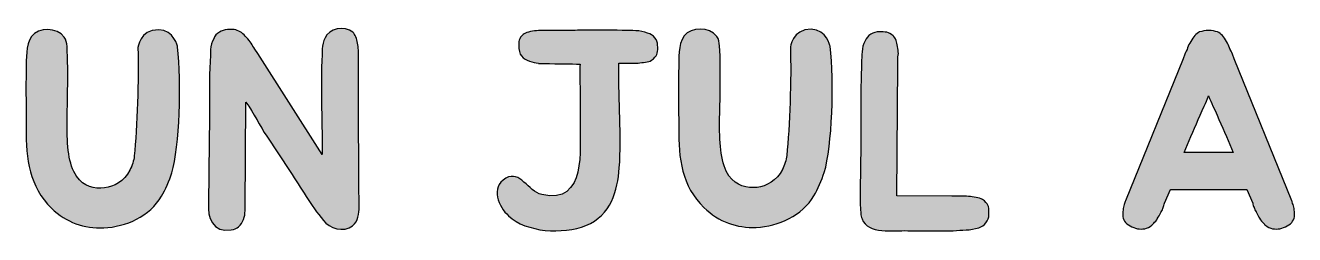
# Model space of a CAD drawing. Header units: millimetres. Extents: x 28 to 183, y 96 to 201.
# Drawn here: x 121.7 to 139.43, y 171.29 to 174.22 of the extents above; entities that cross this region are included whole.
import ezdxf

# ---------------------------------------------------------------- set-up
doc = ezdxf.new("R2010")
doc.units = ezdxf.units.MM
doc.header["$MEASUREMENT"] = 0
doc.layers.add('Layer 1', color=7, linetype='Continuous', lineweight=0)

# ---------------------------------------------------------------- blocks, each defined once
blk = doc.blocks.new('Block_0')
at = {"layer": 'Layer 1', "true_color": 0x010101, "transparency": 33554687}
h = blk.add_hatch(color=18, dxfattribs=at)
h.dxf.hatch_style = 2
edge = h.paths.add_edge_path()
edge.add_spline(control_points=[(123.741, 172.156), (123.706, 172.047), (123.651, 171.923), (123.597, 171.83), (123.434, 171.551), (123.1, 171.403), (122.79, 171.388), (122.518, 171.376), (122.266, 171.465), (122.06, 171.663), (121.75, 171.966), (121.703, 172.35), (121.707, 172.777), (121.707, 172.979), (121.699, 173.402), (121.707, 173.611), (121.711, 173.747), (121.695, 173.938), (121.781, 174.062), (121.878, 174.194), (122.138, 174.19), (122.239, 174.054), (122.266, 174.015), (122.274, 173.972), (122.277, 173.922), (122.301, 173.576), (122.277, 173.006), (122.277, 172.843), (122.277, 172.536), (122.297, 172.273), (122.409, 172.11), (122.51, 171.962), (122.662, 171.931), (122.801, 171.946), (122.93, 171.962), (123.077, 172.04), (123.155, 172.195), (123.186, 172.253), (123.209, 172.331), (123.217, 172.393), (123.256, 172.789), (123.283, 173.48), (123.267, 173.899), (123.267, 173.899), (123.287, 174.159), (123.558, 174.155), (123.775, 174.151), (123.822, 173.918), (123.822, 173.918), (123.88, 173.421), (123.849, 172.521), (123.741, 172.156)], knot_values=[0, 0, 0, 0, 1, 1, 1, 2, 2, 2, 3, 3, 3, 4, 4, 4, 5, 5, 5, 6, 6, 6, 7, 7, 7, 8, 8, 8, 9, 9, 9, 10, 10, 10, 11, 11, 11, 12, 12, 12, 13, 13, 13, 14, 14, 14, 15, 15, 15, 16, 16, 16, 17, 17, 17, 17], degree=3, periodic=0)
h = blk.add_hatch(color=18, dxfattribs=at)
h.dxf.hatch_style = 2
edge = h.paths.add_edge_path()
edge.add_spline(control_points=[(126.267, 171.419), (126.142, 171.318), (125.941, 171.384), (125.859, 171.492), (125.685, 171.706), (125.545, 171.946), (125.394, 172.176), (125.394, 172.176), (125.068, 172.668), (125.068, 172.668), (124.978, 172.808), (124.881, 172.994), (124.777, 173.146), (124.777, 173.146), (124.765, 171.663), (124.765, 171.663), (124.765, 171.663), (124.765, 171.628), (124.765, 171.628), (124.765, 171.547), (124.738, 171.461), (124.672, 171.403), (124.648, 171.384), (124.614, 171.368), (124.571, 171.36), (124.315, 171.314), (124.237, 171.543), (124.253, 171.725), (124.253, 171.725), (124.253, 171.791), (124.253, 171.791), (124.253, 171.791), (124.26, 172.094), (124.26, 172.094), (124.26, 172.094), (124.264, 172.657), (124.264, 172.657), (124.268, 172.82), (124.268, 172.994), (124.268, 173.177), (124.264, 173.398), (124.272, 173.666), (124.284, 173.879), (124.287, 173.934), (124.299, 173.984), (124.326, 174.031), (124.338, 174.069), (124.369, 174.1), (124.408, 174.124), (124.466, 174.159), (124.571, 174.17), (124.637, 174.155), (124.664, 174.147), (124.687, 174.131), (124.714, 174.116), (124.738, 174.097), (124.765, 174.073), (124.784, 174.05), (124.811, 174.023), (124.831, 173.992), (124.85, 173.969), (124.866, 173.938), (124.881, 173.914), (124.901, 173.887), (124.901, 173.887), (124.943, 173.825), (124.943, 173.825), (124.943, 173.825), (125.84, 172.412), (125.84, 172.412), (125.84, 172.412), (125.84, 172.668), (125.84, 172.668), (125.84, 172.831), (125.836, 173.006), (125.832, 173.192), (125.832, 173.41), (125.832, 173.674), (125.844, 173.891), (125.844, 173.941), (125.859, 173.992), (125.882, 174.042), (125.933, 174.174), (126.158, 174.217), (126.271, 174.12), (126.286, 174.104), (126.305, 174.081), (126.313, 174.058), (126.325, 174.027), (126.333, 174), (126.337, 173.969), (126.344, 173.934), (126.348, 173.907), (126.348, 173.872), (126.348, 173.227), (126.352, 172.536), (126.356, 171.892), (126.356, 171.818), (126.364, 171.752), (126.36, 171.679), (126.356, 171.593), (126.348, 171.481), (126.267, 171.419)], knot_values=[0, 0, 0, 0, 1, 1, 1, 2, 2, 2, 3, 3, 3, 4, 4, 4, 5, 5, 5, 6, 6, 6, 7, 7, 7, 8, 8, 8, 9, 9, 9, 10, 10, 10, 11, 11, 11, 12, 12, 12, 13, 13, 13, 14, 14, 14, 15, 15, 15, 16, 16, 16, 17, 17, 17, 18, 18, 18, 19, 19, 19, 20, 20, 20, 21, 21, 21, 22, 22, 22, 23, 23, 23, 24, 24, 24, 25, 25, 25, 26, 26, 26, 27, 27, 27, 28, 28, 28, 29, 29, 29, 30, 30, 30, 31, 31, 31, 32, 32, 32, 33, 33, 33, 34, 34, 34, 34], degree=3, periodic=0)
h = blk.add_hatch(color=18, dxfattribs=at)
h.dxf.hatch_style = 2
edge = h.paths.add_edge_path()
edge.add_spline(control_points=[(132.858, 172.164), (132.823, 172.055), (132.768, 171.931), (132.714, 171.838), (132.551, 171.558), (132.217, 171.411), (131.907, 171.395), (131.635, 171.384), (131.383, 171.473), (131.177, 171.671), (130.867, 171.974), (130.82, 172.358), (130.824, 172.785), (130.824, 172.987), (130.816, 173.41), (130.824, 173.619), (130.828, 173.755), (130.812, 173.945), (130.898, 174.069), (130.995, 174.201), (131.255, 174.197), (131.356, 174.062), (131.383, 174.023), (131.391, 173.98), (131.395, 173.93), (131.418, 173.584), (131.395, 173.014), (131.395, 172.851), (131.395, 172.544), (131.414, 172.28), (131.526, 172.117), (131.627, 171.97), (131.779, 171.939), (131.919, 171.954), (132.047, 171.97), (132.194, 172.047), (132.272, 172.203), (132.303, 172.261), (132.326, 172.338), (132.334, 172.4), (132.373, 172.797), (132.4, 173.487), (132.384, 173.907), (132.384, 173.907), (132.404, 174.166), (132.675, 174.163), (132.892, 174.159), (132.939, 173.926), (132.939, 173.926), (132.998, 173.429), (132.967, 172.529), (132.858, 172.164)], knot_values=[0, 0, 0, 0, 1, 1, 1, 2, 2, 2, 3, 3, 3, 4, 4, 4, 5, 5, 5, 6, 6, 6, 7, 7, 7, 8, 8, 8, 9, 9, 9, 10, 10, 10, 11, 11, 11, 12, 12, 12, 13, 13, 13, 14, 14, 14, 15, 15, 15, 16, 16, 16, 17, 17, 17, 17], degree=3, periodic=0)
h = blk.add_hatch(color=18, dxfattribs=at)
h.dxf.hatch_style = 2
edge = h.paths.add_edge_path()
edge.add_spline(control_points=[(139.43, 171.567), (139.43, 171.536), (139.422, 171.509), (139.402, 171.482), (139.387, 171.458), (139.36, 171.431), (139.325, 171.416), (139.259, 171.377), (139.193, 171.365), (139.119, 171.377), (139.088, 171.385), (139.053, 171.4), (139.022, 171.427), (139.014, 171.435), (139.006, 171.439), (139.003, 171.447), (138.999, 171.451), (138.991, 171.462), (138.983, 171.466), (138.96, 171.489), (138.944, 171.517), (138.929, 171.54), (138.917, 171.563), (138.906, 171.586), (138.89, 171.614), (138.878, 171.633), (138.867, 171.652), (138.863, 171.672), (138.855, 171.691), (138.847, 171.715), (138.844, 171.734), (138.844, 171.734), (138.762, 171.924), (138.762, 171.924), (138.409, 171.924), (138.048, 171.92), (137.695, 171.924), (137.695, 171.924), (137.613, 171.734), (137.613, 171.734), (137.605, 171.715), (137.602, 171.691), (137.594, 171.672), (137.586, 171.652), (137.578, 171.633), (137.567, 171.614), (137.551, 171.586), (137.54, 171.563), (137.524, 171.54), (137.512, 171.517), (137.497, 171.489), (137.473, 171.466), (137.466, 171.462), (137.458, 171.451), (137.454, 171.447), (137.45, 171.439), (137.442, 171.435), (137.435, 171.427), (137.403, 171.4), (137.369, 171.385), (137.338, 171.377), (137.264, 171.365), (137.198, 171.377), (137.132, 171.416), (137.097, 171.431), (137.07, 171.458), (137.054, 171.482), (137.035, 171.509), (137.027, 171.536), (137.027, 171.567), (137.027, 171.602), (137.031, 171.629), (137.035, 171.66), (137.039, 171.684), (137.047, 171.711), (137.054, 171.73), (137.062, 171.753), (137.066, 171.761), (137.066, 171.765), (137.066, 171.765), (137.873, 173.752), (137.873, 173.752), (137.873, 173.752), (137.896, 173.814), (137.896, 173.814), (137.908, 173.845), (137.924, 173.869), (137.935, 173.904), (137.947, 173.935), (137.958, 173.962), (137.978, 173.993), (137.994, 174.024), (138.017, 174.051), (138.036, 174.074), (138.056, 174.098), (138.079, 174.113), (138.102, 174.125), (138.176, 174.152), (138.281, 174.152), (138.354, 174.125), (138.378, 174.113), (138.401, 174.098), (138.42, 174.074), (138.44, 174.051), (138.459, 174.024), (138.479, 173.993), (138.498, 173.962), (138.51, 173.935), (138.521, 173.904), (138.533, 173.869), (138.549, 173.845), (138.56, 173.814), (138.56, 173.814), (138.583, 173.752), (138.583, 173.752), (138.583, 173.752), (139.391, 171.765), (139.391, 171.765), (139.391, 171.761), (139.395, 171.753), (139.402, 171.73), (139.41, 171.711), (139.418, 171.684), (139.422, 171.66), (139.426, 171.629), (139.43, 171.602), (139.43, 171.567)], knot_values=[0, 0, 0, 0, 1, 1, 1, 2, 2, 2, 3, 3, 3, 4, 4, 4, 5, 5, 5, 6, 6, 6, 7, 7, 7, 8, 8, 8, 9, 9, 9, 10, 10, 10, 11, 11, 11, 12, 12, 12, 13, 13, 13, 14, 14, 14, 15, 15, 15, 16, 16, 16, 17, 17, 17, 18, 18, 18, 19, 19, 19, 20, 20, 20, 21, 21, 21, 22, 22, 22, 23, 23, 23, 24, 24, 24, 25, 25, 25, 26, 26, 26, 27, 27, 27, 28, 28, 28, 29, 29, 29, 30, 30, 30, 31, 31, 31, 32, 32, 32, 33, 33, 33, 34, 34, 34, 35, 35, 35, 36, 36, 36, 37, 37, 37, 38, 38, 38, 39, 39, 39, 40, 40, 40, 41, 41, 41, 42, 42, 42, 42], degree=3, periodic=0)
edge = h.paths.add_edge_path()
edge.add_spline(control_points=[(138.502, 172.611), (138.436, 172.759), (138.366, 172.922), (138.289, 173.088), (138.269, 173.135), (138.246, 173.185), (138.227, 173.232), (138.211, 173.185), (138.188, 173.135), (138.168, 173.088), (138.09, 172.922), (138.021, 172.759), (137.955, 172.611), (137.955, 172.611), (137.885, 172.44), (137.885, 172.44), (137.885, 172.44), (138.572, 172.44), (138.572, 172.44), (138.572, 172.44), (138.502, 172.611), (138.502, 172.611)], knot_values=[0, 0, 0, 0, 1, 1, 1, 2, 2, 2, 3, 3, 3, 4, 4, 4, 5, 5, 5, 6, 6, 6, 7, 7, 7, 7], degree=3, periodic=0)
edge.add_line((138.502, 172.611), (138.502, 172.611))
h = blk.add_hatch(color=18, dxfattribs=at)
h.dxf.hatch_style = 2
edge = h.paths.add_edge_path()
edge.add_spline(control_points=[(130.529, 173.941), (130.533, 173.91), (130.529, 173.852), (130.525, 173.829), (130.518, 173.802), (130.502, 173.778), (130.471, 173.751), (130.455, 173.736), (130.436, 173.72), (130.405, 173.712), (130.374, 173.705), (130.343, 173.701), (130.308, 173.697), (130.273, 173.693), (130.242, 173.689), (130.207, 173.689), (130.207, 173.689), (129.986, 173.689), (129.986, 173.689), (129.986, 173.689), (129.986, 173.623), (129.986, 173.623), (129.982, 173.161), (130.025, 172.688), (129.994, 172.226), (129.967, 171.912), (129.881, 171.562), (129.528, 171.423), (129.202, 171.294), (128.697, 171.322), (128.445, 171.558), (128.313, 171.679), (128.181, 171.954), (128.41, 172.082), (128.612, 172.199), (128.713, 171.9), (128.911, 171.853), (129.543, 171.702), (129.439, 172.521), (129.446, 172.828), (129.45, 173.099), (129.443, 173.363), (129.443, 173.635), (129.443, 173.635), (129.443, 173.65), (129.443, 173.65), (129.446, 173.658), (129.446, 173.666), (129.446, 173.674), (129.446, 173.674), (129.435, 173.674), (129.435, 173.674), (129.373, 173.681), (128.985, 173.681), (128.919, 173.685), (128.919, 173.685), (128.864, 173.685), (128.864, 173.685), (128.864, 173.685), (128.864, 173.689), (128.864, 173.689), (128.822, 173.693), (128.783, 173.705), (128.74, 173.716), (128.694, 173.732), (128.655, 173.755), (128.627, 173.79), (128.6, 173.817), (128.589, 173.887), (128.589, 173.926), (128.589, 173.953), (128.589, 173.984), (128.596, 174.011), (128.6, 174.038), (128.62, 174.066), (128.651, 174.089), (128.666, 174.1), (128.694, 174.116), (128.725, 174.124), (128.759, 174.131), (128.798, 174.139), (128.837, 174.143), (128.872, 174.147), (128.911, 174.147), (128.95, 174.147), (128.95, 174.147), (129.322, 174.147), (129.322, 174.147), (129.353, 174.147), (129.396, 174.147), (129.446, 174.151), (129.648, 174.151), (129.846, 174.151), (130.032, 174.147), (130.032, 174.147), (130.056, 174.147), (130.056, 174.147), (130.11, 174.147), (130.168, 174.143), (130.223, 174.143), (130.285, 174.139), (130.339, 174.128), (130.39, 174.108), (130.432, 174.097), (130.463, 174.077), (130.491, 174.042), (130.514, 174.011), (130.529, 173.98), (130.529, 173.941)], knot_values=[0, 0, 0, 0, 1, 1, 1, 2, 2, 2, 3, 3, 3, 4, 4, 4, 5, 5, 5, 6, 6, 6, 7, 7, 7, 8, 8, 8, 9, 9, 9, 10, 10, 10, 11, 11, 11, 12, 12, 12, 13, 13, 13, 14, 14, 14, 15, 15, 15, 16, 16, 16, 17, 17, 17, 18, 18, 18, 19, 19, 19, 20, 20, 20, 21, 21, 21, 22, 22, 22, 23, 23, 23, 24, 24, 24, 25, 25, 25, 26, 26, 26, 27, 27, 27, 28, 28, 28, 29, 29, 29, 30, 30, 30, 31, 31, 31, 32, 32, 32, 33, 33, 33, 34, 34, 34, 35, 35, 35, 36, 36, 36, 36], degree=3, periodic=0)
h = blk.add_hatch(color=18, dxfattribs=at)
h.dxf.hatch_style = 2
edge = h.paths.add_edge_path()
edge.add_spline(control_points=[(135.159, 171.57), (135.159, 171.531), (135.139, 171.492), (135.116, 171.461), (135.089, 171.426), (135.058, 171.407), (135.015, 171.391), (134.957, 171.372), (134.899, 171.36), (134.84, 171.36), (134.782, 171.357), (134.72, 171.357), (134.658, 171.349), (134.658, 171.349), (134.643, 171.349), (134.643, 171.349), (134.441, 171.345), (134.239, 171.345), (134.025, 171.349), (133.824, 171.357), (133.466, 171.294), (133.385, 171.516), (133.377, 171.539), (133.369, 171.566), (133.369, 171.589), (133.35, 171.764), (133.362, 171.935), (133.362, 172.102), (133.362, 172.102), (133.369, 172.665), (133.369, 172.665), (133.369, 172.665), (133.369, 173.185), (133.369, 173.185), (133.369, 173.371), (133.373, 173.499), (133.377, 173.674), (133.377, 173.674), (133.377, 173.693), (133.377, 173.693), (133.381, 173.743), (133.385, 173.798), (133.385, 173.848), (133.389, 173.903), (133.401, 173.953), (133.427, 174), (133.443, 174.038), (133.47, 174.069), (133.509, 174.093), (133.544, 174.116), (133.587, 174.128), (133.629, 174.128), (133.665, 174.128), (133.699, 174.124), (133.73, 174.12), (133.761, 174.116), (133.789, 174.097), (133.82, 174.073), (133.835, 174.058), (133.851, 174.035), (133.862, 174.007), (133.87, 173.984), (133.878, 173.953), (133.882, 173.922), (133.886, 173.887), (133.893, 173.856), (133.893, 173.825), (133.886, 173.794), (133.886, 173.763), (133.886, 173.736), (133.886, 173.736), (133.886, 173.666), (133.886, 173.666), (133.886, 173.666), (133.87, 171.838), (133.87, 171.838), (133.87, 171.838), (134.638, 171.83), (134.638, 171.83), (134.638, 171.83), (134.821, 171.83), (134.821, 171.83), (134.852, 171.83), (134.891, 171.826), (134.926, 171.822), (134.965, 171.818), (134.996, 171.811), (135.027, 171.803), (135.058, 171.795), (135.081, 171.78), (135.097, 171.764), (135.128, 171.737), (135.143, 171.714), (135.151, 171.687), (135.159, 171.659), (135.159, 171.601), (135.159, 171.57)], knot_values=[0, 0, 0, 0, 1, 1, 1, 2, 2, 2, 3, 3, 3, 4, 4, 4, 5, 5, 5, 6, 6, 6, 7, 7, 7, 8, 8, 8, 9, 9, 9, 10, 10, 10, 11, 11, 11, 12, 12, 12, 13, 13, 13, 14, 14, 14, 15, 15, 15, 16, 16, 16, 17, 17, 17, 18, 18, 18, 19, 19, 19, 20, 20, 20, 21, 21, 21, 22, 22, 22, 23, 23, 23, 24, 24, 24, 25, 25, 25, 26, 26, 26, 27, 27, 27, 28, 28, 28, 29, 29, 29, 30, 30, 30, 31, 31, 31, 32, 32, 32, 32], degree=3, periodic=0)
at = {"layer": 'Layer 1', "color": 18, "lineweight": 25, "true_color": 0x010101}
for points, knots in [([(123.741, 172.156), (123.706, 172.047), (123.651, 171.923), (123.597, 171.83), (123.434, 171.551), (123.1, 171.403), (122.79, 171.388), (122.518, 171.376), (122.266, 171.465), (122.06, 171.663), (121.75, 171.966), (121.703, 172.35), (121.707, 172.777), (121.707, 172.979), (121.699, 173.402), (121.707, 173.611), (121.711, 173.747), (121.695, 173.938), (121.781, 174.062), (121.878, 174.194), (122.138, 174.19), (122.239, 174.054), (122.266, 174.015), (122.274, 173.972), (122.277, 173.922), (122.301, 173.576), (122.277, 173.006), (122.277, 172.843), (122.277, 172.536), (122.297, 172.273), (122.409, 172.11), (122.51, 171.962), (122.662, 171.931), (122.801, 171.946), (122.93, 171.962), (123.077, 172.04), (123.155, 172.195), (123.186, 172.253), (123.209, 172.331), (123.217, 172.393), (123.256, 172.789), (123.283, 173.48), (123.267, 173.899), (123.267, 173.899), (123.287, 174.159), (123.558, 174.155), (123.775, 174.151), (123.822, 173.918), (123.822, 173.918), (123.88, 173.421), (123.849, 172.521), (123.741, 172.156)], [0, 0, 0, 0, 1, 1, 1, 2, 2, 2, 3, 3, 3, 4, 4, 4, 5, 5, 5, 6, 6, 6, 7, 7, 7, 8, 8, 8, 9, 9, 9, 10, 10, 10, 11, 11, 11, 12, 12, 12, 13, 13, 13, 14, 14, 14, 15, 15, 15, 16, 16, 16, 17, 17, 17, 17]), ([(126.267, 171.419), (126.142, 171.318), (125.941, 171.384), (125.859, 171.492), (125.685, 171.706), (125.545, 171.946), (125.394, 172.176), (125.394, 172.176), (125.068, 172.668), (125.068, 172.668), (124.978, 172.808), (124.881, 172.994), (124.777, 173.146), (124.777, 173.146), (124.765, 171.663), (124.765, 171.663), (124.765, 171.663), (124.765, 171.628), (124.765, 171.628), (124.765, 171.547), (124.738, 171.461), (124.672, 171.403), (124.648, 171.384), (124.614, 171.368), (124.571, 171.36), (124.315, 171.314), (124.237, 171.543), (124.253, 171.725), (124.253, 171.725), (124.253, 171.791), (124.253, 171.791), (124.253, 171.791), (124.26, 172.094), (124.26, 172.094), (124.26, 172.094), (124.264, 172.657), (124.264, 172.657), (124.268, 172.82), (124.268, 172.994), (124.268, 173.177), (124.264, 173.398), (124.272, 173.666), (124.284, 173.879), (124.287, 173.934), (124.299, 173.984), (124.326, 174.031), (124.338, 174.069), (124.369, 174.1), (124.408, 174.124), (124.466, 174.159), (124.571, 174.17), (124.637, 174.155), (124.664, 174.147), (124.687, 174.131), (124.714, 174.116), (124.738, 174.097), (124.765, 174.073), (124.784, 174.05), (124.811, 174.023), (124.831, 173.992), (124.85, 173.969), (124.866, 173.938), (124.881, 173.914), (124.901, 173.887), (124.901, 173.887), (124.943, 173.825), (124.943, 173.825), (124.943, 173.825), (125.84, 172.412), (125.84, 172.412), (125.84, 172.412), (125.84, 172.668), (125.84, 172.668), (125.84, 172.831), (125.836, 173.006), (125.832, 173.192), (125.832, 173.41), (125.832, 173.674), (125.844, 173.891), (125.844, 173.941), (125.859, 173.992), (125.882, 174.042), (125.933, 174.174), (126.158, 174.217), (126.271, 174.12), (126.286, 174.104), (126.305, 174.081), (126.313, 174.058), (126.325, 174.027), (126.333, 174), (126.337, 173.969), (126.344, 173.934), (126.348, 173.907), (126.348, 173.872), (126.348, 173.227), (126.352, 172.536), (126.356, 171.892), (126.356, 171.818), (126.364, 171.752), (126.36, 171.679), (126.356, 171.593), (126.348, 171.481), (126.267, 171.419)], [0, 0, 0, 0, 1, 1, 1, 2, 2, 2, 3, 3, 3, 4, 4, 4, 5, 5, 5, 6, 6, 6, 7, 7, 7, 8, 8, 8, 9, 9, 9, 10, 10, 10, 11, 11, 11, 12, 12, 12, 13, 13, 13, 14, 14, 14, 15, 15, 15, 16, 16, 16, 17, 17, 17, 18, 18, 18, 19, 19, 19, 20, 20, 20, 21, 21, 21, 22, 22, 22, 23, 23, 23, 24, 24, 24, 25, 25, 25, 26, 26, 26, 27, 27, 27, 28, 28, 28, 29, 29, 29, 30, 30, 30, 31, 31, 31, 32, 32, 32, 33, 33, 33, 34, 34, 34, 34]), ([(132.858, 172.164), (132.823, 172.055), (132.768, 171.931), (132.714, 171.838), (132.551, 171.558), (132.217, 171.411), (131.907, 171.395), (131.635, 171.384), (131.383, 171.473), (131.177, 171.671), (130.867, 171.974), (130.82, 172.358), (130.824, 172.785), (130.824, 172.987), (130.816, 173.41), (130.824, 173.619), (130.828, 173.755), (130.812, 173.945), (130.898, 174.069), (130.995, 174.201), (131.255, 174.197), (131.356, 174.062), (131.383, 174.023), (131.391, 173.98), (131.395, 173.93), (131.418, 173.584), (131.395, 173.014), (131.395, 172.851), (131.395, 172.544), (131.414, 172.28), (131.526, 172.117), (131.627, 171.97), (131.779, 171.939), (131.919, 171.954), (132.047, 171.97), (132.194, 172.047), (132.272, 172.203), (132.303, 172.261), (132.326, 172.338), (132.334, 172.4), (132.373, 172.797), (132.4, 173.487), (132.384, 173.907), (132.384, 173.907), (132.404, 174.166), (132.675, 174.163), (132.892, 174.159), (132.939, 173.926), (132.939, 173.926), (132.998, 173.429), (132.967, 172.529), (132.858, 172.164)], [0, 0, 0, 0, 1, 1, 1, 2, 2, 2, 3, 3, 3, 4, 4, 4, 5, 5, 5, 6, 6, 6, 7, 7, 7, 8, 8, 8, 9, 9, 9, 10, 10, 10, 11, 11, 11, 12, 12, 12, 13, 13, 13, 14, 14, 14, 15, 15, 15, 16, 16, 16, 17, 17, 17, 17]), ([(139.43, 171.567), (139.43, 171.536), (139.422, 171.509), (139.402, 171.482), (139.387, 171.458), (139.36, 171.431), (139.325, 171.416), (139.259, 171.377), (139.193, 171.365), (139.119, 171.377), (139.088, 171.385), (139.053, 171.4), (139.022, 171.427), (139.014, 171.435), (139.006, 171.439), (139.003, 171.447), (138.999, 171.451), (138.991, 171.462), (138.983, 171.466), (138.96, 171.489), (138.944, 171.517), (138.929, 171.54), (138.917, 171.563), (138.906, 171.586), (138.89, 171.614), (138.878, 171.633), (138.867, 171.652), (138.863, 171.672), (138.855, 171.691), (138.847, 171.715), (138.844, 171.734), (138.844, 171.734), (138.762, 171.924), (138.762, 171.924), (138.409, 171.924), (138.048, 171.92), (137.695, 171.924), (137.695, 171.924), (137.613, 171.734), (137.613, 171.734), (137.605, 171.715), (137.602, 171.691), (137.594, 171.672), (137.586, 171.652), (137.578, 171.633), (137.567, 171.614), (137.551, 171.586), (137.54, 171.563), (137.524, 171.54), (137.512, 171.517), (137.497, 171.489), (137.473, 171.466), (137.466, 171.462), (137.458, 171.451), (137.454, 171.447), (137.45, 171.439), (137.442, 171.435), (137.435, 171.427), (137.403, 171.4), (137.369, 171.385), (137.338, 171.377), (137.264, 171.365), (137.198, 171.377), (137.132, 171.416), (137.097, 171.431), (137.07, 171.458), (137.054, 171.482), (137.035, 171.509), (137.027, 171.536), (137.027, 171.567), (137.027, 171.602), (137.031, 171.629), (137.035, 171.66), (137.039, 171.684), (137.047, 171.711), (137.054, 171.73), (137.062, 171.753), (137.066, 171.761), (137.066, 171.765), (137.066, 171.765), (137.873, 173.752), (137.873, 173.752), (137.873, 173.752), (137.896, 173.814), (137.896, 173.814), (137.908, 173.845), (137.924, 173.869), (137.935, 173.904), (137.947, 173.935), (137.958, 173.962), (137.978, 173.993), (137.994, 174.024), (138.017, 174.051), (138.036, 174.074), (138.056, 174.098), (138.079, 174.113), (138.102, 174.125), (138.176, 174.152), (138.281, 174.152), (138.354, 174.125), (138.378, 174.113), (138.401, 174.098), (138.42, 174.074), (138.44, 174.051), (138.459, 174.024), (138.479, 173.993), (138.498, 173.962), (138.51, 173.935), (138.521, 173.904), (138.533, 173.869), (138.549, 173.845), (138.56, 173.814), (138.56, 173.814), (138.583, 173.752), (138.583, 173.752), (138.583, 173.752), (139.391, 171.765), (139.391, 171.765), (139.391, 171.761), (139.395, 171.753), (139.402, 171.73), (139.41, 171.711), (139.418, 171.684), (139.422, 171.66), (139.426, 171.629), (139.43, 171.602), (139.43, 171.567)], [0, 0, 0, 0, 1, 1, 1, 2, 2, 2, 3, 3, 3, 4, 4, 4, 5, 5, 5, 6, 6, 6, 7, 7, 7, 8, 8, 8, 9, 9, 9, 10, 10, 10, 11, 11, 11, 12, 12, 12, 13, 13, 13, 14, 14, 14, 15, 15, 15, 16, 16, 16, 17, 17, 17, 18, 18, 18, 19, 19, 19, 20, 20, 20, 21, 21, 21, 22, 22, 22, 23, 23, 23, 24, 24, 24, 25, 25, 25, 26, 26, 26, 27, 27, 27, 28, 28, 28, 29, 29, 29, 30, 30, 30, 31, 31, 31, 32, 32, 32, 33, 33, 33, 34, 34, 34, 35, 35, 35, 36, 36, 36, 37, 37, 37, 38, 38, 38, 39, 39, 39, 40, 40, 40, 41, 41, 41, 42, 42, 42, 42]), ([(130.529, 173.941), (130.533, 173.91), (130.529, 173.852), (130.525, 173.829), (130.518, 173.802), (130.502, 173.778), (130.471, 173.751), (130.455, 173.736), (130.436, 173.72), (130.405, 173.712), (130.374, 173.705), (130.343, 173.701), (130.308, 173.697), (130.273, 173.693), (130.242, 173.689), (130.207, 173.689), (130.207, 173.689), (129.986, 173.689), (129.986, 173.689), (129.986, 173.689), (129.986, 173.623), (129.986, 173.623), (129.982, 173.161), (130.025, 172.688), (129.994, 172.226), (129.967, 171.912), (129.881, 171.562), (129.528, 171.423), (129.202, 171.294), (128.697, 171.322), (128.445, 171.558), (128.313, 171.679), (128.181, 171.954), (128.41, 172.082), (128.612, 172.199), (128.713, 171.9), (128.911, 171.853), (129.543, 171.702), (129.439, 172.521), (129.446, 172.828), (129.45, 173.099), (129.443, 173.363), (129.443, 173.635), (129.443, 173.635), (129.443, 173.65), (129.443, 173.65), (129.446, 173.658), (129.446, 173.666), (129.446, 173.674), (129.446, 173.674), (129.435, 173.674), (129.435, 173.674), (129.373, 173.681), (128.985, 173.681), (128.919, 173.685), (128.919, 173.685), (128.864, 173.685), (128.864, 173.685), (128.864, 173.685), (128.864, 173.689), (128.864, 173.689), (128.822, 173.693), (128.783, 173.705), (128.74, 173.716), (128.694, 173.732), (128.655, 173.755), (128.627, 173.79), (128.6, 173.817), (128.589, 173.887), (128.589, 173.926), (128.589, 173.953), (128.589, 173.984), (128.596, 174.011), (128.6, 174.038), (128.62, 174.066), (128.651, 174.089), (128.666, 174.1), (128.694, 174.116), (128.725, 174.124), (128.759, 174.131), (128.798, 174.139), (128.837, 174.143), (128.872, 174.147), (128.911, 174.147), (128.95, 174.147), (128.95, 174.147), (129.322, 174.147), (129.322, 174.147), (129.353, 174.147), (129.396, 174.147), (129.446, 174.151), (129.648, 174.151), (129.846, 174.151), (130.032, 174.147), (130.032, 174.147), (130.056, 174.147), (130.056, 174.147), (130.11, 174.147), (130.168, 174.143), (130.223, 174.143), (130.285, 174.139), (130.339, 174.128), (130.39, 174.108), (130.432, 174.097), (130.463, 174.077), (130.491, 174.042), (130.514, 174.011), (130.529, 173.98), (130.529, 173.941)], [0, 0, 0, 0, 1, 1, 1, 2, 2, 2, 3, 3, 3, 4, 4, 4, 5, 5, 5, 6, 6, 6, 7, 7, 7, 8, 8, 8, 9, 9, 9, 10, 10, 10, 11, 11, 11, 12, 12, 12, 13, 13, 13, 14, 14, 14, 15, 15, 15, 16, 16, 16, 17, 17, 17, 18, 18, 18, 19, 19, 19, 20, 20, 20, 21, 21, 21, 22, 22, 22, 23, 23, 23, 24, 24, 24, 25, 25, 25, 26, 26, 26, 27, 27, 27, 28, 28, 28, 29, 29, 29, 30, 30, 30, 31, 31, 31, 32, 32, 32, 33, 33, 33, 34, 34, 34, 35, 35, 35, 36, 36, 36, 36]), ([(135.159, 171.57), (135.159, 171.531), (135.139, 171.492), (135.116, 171.461), (135.089, 171.426), (135.058, 171.407), (135.015, 171.391), (134.957, 171.372), (134.899, 171.36), (134.84, 171.36), (134.782, 171.357), (134.72, 171.357), (134.658, 171.349), (134.658, 171.349), (134.643, 171.349), (134.643, 171.349), (134.441, 171.345), (134.239, 171.345), (134.025, 171.349), (133.824, 171.357), (133.466, 171.294), (133.385, 171.516), (133.377, 171.539), (133.369, 171.566), (133.369, 171.589), (133.35, 171.764), (133.362, 171.935), (133.362, 172.102), (133.362, 172.102), (133.369, 172.665), (133.369, 172.665), (133.369, 172.665), (133.369, 173.185), (133.369, 173.185), (133.369, 173.371), (133.373, 173.499), (133.377, 173.674), (133.377, 173.674), (133.377, 173.693), (133.377, 173.693), (133.381, 173.743), (133.385, 173.798), (133.385, 173.848), (133.389, 173.903), (133.401, 173.953), (133.427, 174), (133.443, 174.038), (133.47, 174.069), (133.509, 174.093), (133.544, 174.116), (133.587, 174.128), (133.629, 174.128), (133.665, 174.128), (133.699, 174.124), (133.73, 174.12), (133.761, 174.116), (133.789, 174.097), (133.82, 174.073), (133.835, 174.058), (133.851, 174.035), (133.862, 174.007), (133.87, 173.984), (133.878, 173.953), (133.882, 173.922), (133.886, 173.887), (133.893, 173.856), (133.893, 173.825), (133.886, 173.794), (133.886, 173.763), (133.886, 173.736), (133.886, 173.736), (133.886, 173.666), (133.886, 173.666), (133.886, 173.666), (133.87, 171.838), (133.87, 171.838), (133.87, 171.838), (134.638, 171.83), (134.638, 171.83), (134.638, 171.83), (134.821, 171.83), (134.821, 171.83), (134.852, 171.83), (134.891, 171.826), (134.926, 171.822), (134.965, 171.818), (134.996, 171.811), (135.027, 171.803), (135.058, 171.795), (135.081, 171.78), (135.097, 171.764), (135.128, 171.737), (135.143, 171.714), (135.151, 171.687), (135.159, 171.659), (135.159, 171.601), (135.159, 171.57)], [0, 0, 0, 0, 1, 1, 1, 2, 2, 2, 3, 3, 3, 4, 4, 4, 5, 5, 5, 6, 6, 6, 7, 7, 7, 8, 8, 8, 9, 9, 9, 10, 10, 10, 11, 11, 11, 12, 12, 12, 13, 13, 13, 14, 14, 14, 15, 15, 15, 16, 16, 16, 17, 17, 17, 18, 18, 18, 19, 19, 19, 20, 20, 20, 21, 21, 21, 22, 22, 22, 23, 23, 23, 24, 24, 24, 25, 25, 25, 26, 26, 26, 27, 27, 27, 28, 28, 28, 29, 29, 29, 30, 30, 30, 31, 31, 31, 32, 32, 32, 32]), ([(138.502, 172.611), (138.436, 172.759), (138.366, 172.922), (138.289, 173.088), (138.269, 173.135), (138.246, 173.185), (138.227, 173.232), (138.211, 173.185), (138.188, 173.135), (138.168, 173.088), (138.09, 172.922), (138.021, 172.759), (137.955, 172.611), (137.955, 172.611), (137.885, 172.44), (137.885, 172.44), (137.885, 172.44), (138.572, 172.44), (138.572, 172.44), (138.572, 172.44), (138.502, 172.611), (138.502, 172.611)], [0, 0, 0, 0, 1, 1, 1, 2, 2, 2, 3, 3, 3, 4, 4, 4, 5, 5, 5, 6, 6, 6, 7, 7, 7, 7])]:
    blk.add_open_spline(points, degree=3, knots=knots, dxfattribs=at)
at = {"layer": 'Layer 1'}
for points, knots in [([(123.741, 172.156), (123.706, 172.047), (123.651, 171.923), (123.597, 171.83), (123.434, 171.551), (123.1, 171.403), (122.79, 171.388), (122.518, 171.376), (122.266, 171.465), (122.06, 171.663), (121.75, 171.966), (121.703, 172.35), (121.707, 172.777), (121.707, 172.979), (121.699, 173.402), (121.707, 173.611), (121.711, 173.747), (121.695, 173.938), (121.781, 174.062), (121.878, 174.194), (122.138, 174.19), (122.239, 174.054), (122.266, 174.015), (122.274, 173.972), (122.277, 173.922), (122.301, 173.576), (122.277, 173.006), (122.277, 172.843), (122.277, 172.536), (122.297, 172.273), (122.409, 172.11), (122.51, 171.962), (122.662, 171.931), (122.801, 171.946), (122.93, 171.962), (123.077, 172.04), (123.155, 172.195), (123.186, 172.253), (123.209, 172.331), (123.217, 172.393), (123.256, 172.789), (123.283, 173.48), (123.267, 173.899), (123.267, 173.899), (123.287, 174.159), (123.558, 174.155), (123.775, 174.151), (123.822, 173.918), (123.822, 173.918), (123.88, 173.421), (123.849, 172.521), (123.741, 172.156)], [0, 0, 0, 0, 1, 1, 1, 2, 2, 2, 3, 3, 3, 4, 4, 4, 5, 5, 5, 6, 6, 6, 7, 7, 7, 8, 8, 8, 9, 9, 9, 10, 10, 10, 11, 11, 11, 12, 12, 12, 13, 13, 13, 14, 14, 14, 15, 15, 15, 16, 16, 16, 17, 17, 17, 17]), ([(126.267, 171.419), (126.142, 171.318), (125.941, 171.384), (125.859, 171.492), (125.685, 171.706), (125.545, 171.946), (125.394, 172.176), (125.394, 172.176), (125.068, 172.668), (125.068, 172.668), (124.978, 172.808), (124.881, 172.994), (124.777, 173.146), (124.777, 173.146), (124.765, 171.663), (124.765, 171.663), (124.765, 171.663), (124.765, 171.628), (124.765, 171.628), (124.765, 171.547), (124.738, 171.461), (124.672, 171.403), (124.648, 171.384), (124.614, 171.368), (124.571, 171.36), (124.315, 171.314), (124.237, 171.543), (124.253, 171.725), (124.253, 171.725), (124.253, 171.791), (124.253, 171.791), (124.253, 171.791), (124.26, 172.094), (124.26, 172.094), (124.26, 172.094), (124.264, 172.657), (124.264, 172.657), (124.268, 172.82), (124.268, 172.994), (124.268, 173.177), (124.264, 173.398), (124.272, 173.666), (124.284, 173.879), (124.287, 173.934), (124.299, 173.984), (124.326, 174.031), (124.338, 174.069), (124.369, 174.1), (124.408, 174.124), (124.466, 174.159), (124.571, 174.17), (124.637, 174.155), (124.664, 174.147), (124.687, 174.131), (124.714, 174.116), (124.738, 174.097), (124.765, 174.073), (124.784, 174.05), (124.811, 174.023), (124.831, 173.992), (124.85, 173.969), (124.866, 173.938), (124.881, 173.914), (124.901, 173.887), (124.901, 173.887), (124.943, 173.825), (124.943, 173.825), (124.943, 173.825), (125.84, 172.412), (125.84, 172.412), (125.84, 172.412), (125.84, 172.668), (125.84, 172.668), (125.84, 172.831), (125.836, 173.006), (125.832, 173.192), (125.832, 173.41), (125.832, 173.674), (125.844, 173.891), (125.844, 173.941), (125.859, 173.992), (125.882, 174.042), (125.933, 174.174), (126.158, 174.217), (126.271, 174.12), (126.286, 174.104), (126.305, 174.081), (126.313, 174.058), (126.325, 174.027), (126.333, 174), (126.337, 173.969), (126.344, 173.934), (126.348, 173.907), (126.348, 173.872), (126.348, 173.227), (126.352, 172.536), (126.356, 171.892), (126.356, 171.818), (126.364, 171.752), (126.36, 171.679), (126.356, 171.593), (126.348, 171.481), (126.267, 171.419)], [0, 0, 0, 0, 1, 1, 1, 2, 2, 2, 3, 3, 3, 4, 4, 4, 5, 5, 5, 6, 6, 6, 7, 7, 7, 8, 8, 8, 9, 9, 9, 10, 10, 10, 11, 11, 11, 12, 12, 12, 13, 13, 13, 14, 14, 14, 15, 15, 15, 16, 16, 16, 17, 17, 17, 18, 18, 18, 19, 19, 19, 20, 20, 20, 21, 21, 21, 22, 22, 22, 23, 23, 23, 24, 24, 24, 25, 25, 25, 26, 26, 26, 27, 27, 27, 28, 28, 28, 29, 29, 29, 30, 30, 30, 31, 31, 31, 32, 32, 32, 33, 33, 33, 34, 34, 34, 34]), ([(132.858, 172.164), (132.823, 172.055), (132.768, 171.931), (132.714, 171.838), (132.551, 171.558), (132.217, 171.411), (131.907, 171.395), (131.635, 171.384), (131.383, 171.473), (131.177, 171.671), (130.867, 171.974), (130.82, 172.358), (130.824, 172.785), (130.824, 172.987), (130.816, 173.41), (130.824, 173.619), (130.828, 173.755), (130.812, 173.945), (130.898, 174.069), (130.995, 174.201), (131.255, 174.197), (131.356, 174.062), (131.383, 174.023), (131.391, 173.98), (131.395, 173.93), (131.418, 173.584), (131.395, 173.014), (131.395, 172.851), (131.395, 172.544), (131.414, 172.28), (131.526, 172.117), (131.627, 171.97), (131.779, 171.939), (131.919, 171.954), (132.047, 171.97), (132.194, 172.047), (132.272, 172.203), (132.303, 172.261), (132.326, 172.338), (132.334, 172.4), (132.373, 172.797), (132.4, 173.487), (132.384, 173.907), (132.384, 173.907), (132.404, 174.166), (132.675, 174.163), (132.892, 174.159), (132.939, 173.926), (132.939, 173.926), (132.998, 173.429), (132.967, 172.529), (132.858, 172.164)], [0, 0, 0, 0, 1, 1, 1, 2, 2, 2, 3, 3, 3, 4, 4, 4, 5, 5, 5, 6, 6, 6, 7, 7, 7, 8, 8, 8, 9, 9, 9, 10, 10, 10, 11, 11, 11, 12, 12, 12, 13, 13, 13, 14, 14, 14, 15, 15, 15, 16, 16, 16, 17, 17, 17, 17]), ([(139.43, 171.567), (139.43, 171.536), (139.422, 171.509), (139.402, 171.482), (139.387, 171.458), (139.36, 171.431), (139.325, 171.416), (139.259, 171.377), (139.193, 171.365), (139.119, 171.377), (139.088, 171.385), (139.053, 171.4), (139.022, 171.427), (139.014, 171.435), (139.006, 171.439), (139.003, 171.447), (138.999, 171.451), (138.991, 171.462), (138.983, 171.466), (138.96, 171.489), (138.944, 171.517), (138.929, 171.54), (138.917, 171.563), (138.906, 171.586), (138.89, 171.614), (138.878, 171.633), (138.867, 171.652), (138.863, 171.672), (138.855, 171.691), (138.847, 171.715), (138.844, 171.734), (138.844, 171.734), (138.762, 171.924), (138.762, 171.924), (138.409, 171.924), (138.048, 171.92), (137.695, 171.924), (137.695, 171.924), (137.613, 171.734), (137.613, 171.734), (137.605, 171.715), (137.602, 171.691), (137.594, 171.672), (137.586, 171.652), (137.578, 171.633), (137.567, 171.614), (137.551, 171.586), (137.54, 171.563), (137.524, 171.54), (137.512, 171.517), (137.497, 171.489), (137.473, 171.466), (137.466, 171.462), (137.458, 171.451), (137.454, 171.447), (137.45, 171.439), (137.442, 171.435), (137.435, 171.427), (137.403, 171.4), (137.369, 171.385), (137.338, 171.377), (137.264, 171.365), (137.198, 171.377), (137.132, 171.416), (137.097, 171.431), (137.07, 171.458), (137.054, 171.482), (137.035, 171.509), (137.027, 171.536), (137.027, 171.567), (137.027, 171.602), (137.031, 171.629), (137.035, 171.66), (137.039, 171.684), (137.047, 171.711), (137.054, 171.73), (137.062, 171.753), (137.066, 171.761), (137.066, 171.765), (137.066, 171.765), (137.873, 173.752), (137.873, 173.752), (137.873, 173.752), (137.896, 173.814), (137.896, 173.814), (137.908, 173.845), (137.924, 173.869), (137.935, 173.904), (137.947, 173.935), (137.958, 173.962), (137.978, 173.993), (137.994, 174.024), (138.017, 174.051), (138.036, 174.074), (138.056, 174.098), (138.079, 174.113), (138.102, 174.125), (138.176, 174.152), (138.281, 174.152), (138.354, 174.125), (138.378, 174.113), (138.401, 174.098), (138.42, 174.074), (138.44, 174.051), (138.459, 174.024), (138.479, 173.993), (138.498, 173.962), (138.51, 173.935), (138.521, 173.904), (138.533, 173.869), (138.549, 173.845), (138.56, 173.814), (138.56, 173.814), (138.583, 173.752), (138.583, 173.752), (138.583, 173.752), (139.391, 171.765), (139.391, 171.765), (139.391, 171.761), (139.395, 171.753), (139.402, 171.73), (139.41, 171.711), (139.418, 171.684), (139.422, 171.66), (139.426, 171.629), (139.43, 171.602), (139.43, 171.567)], [0, 0, 0, 0, 1, 1, 1, 2, 2, 2, 3, 3, 3, 4, 4, 4, 5, 5, 5, 6, 6, 6, 7, 7, 7, 8, 8, 8, 9, 9, 9, 10, 10, 10, 11, 11, 11, 12, 12, 12, 13, 13, 13, 14, 14, 14, 15, 15, 15, 16, 16, 16, 17, 17, 17, 18, 18, 18, 19, 19, 19, 20, 20, 20, 21, 21, 21, 22, 22, 22, 23, 23, 23, 24, 24, 24, 25, 25, 25, 26, 26, 26, 27, 27, 27, 28, 28, 28, 29, 29, 29, 30, 30, 30, 31, 31, 31, 32, 32, 32, 33, 33, 33, 34, 34, 34, 35, 35, 35, 36, 36, 36, 37, 37, 37, 38, 38, 38, 39, 39, 39, 40, 40, 40, 41, 41, 41, 42, 42, 42, 42]), ([(130.529, 173.941), (130.533, 173.91), (130.529, 173.852), (130.525, 173.829), (130.518, 173.802), (130.502, 173.778), (130.471, 173.751), (130.455, 173.736), (130.436, 173.72), (130.405, 173.712), (130.374, 173.705), (130.343, 173.701), (130.308, 173.697), (130.273, 173.693), (130.242, 173.689), (130.207, 173.689), (130.207, 173.689), (129.986, 173.689), (129.986, 173.689), (129.986, 173.689), (129.986, 173.623), (129.986, 173.623), (129.982, 173.161), (130.025, 172.688), (129.994, 172.226), (129.967, 171.912), (129.881, 171.562), (129.528, 171.423), (129.202, 171.294), (128.697, 171.322), (128.445, 171.558), (128.313, 171.679), (128.181, 171.954), (128.41, 172.082), (128.612, 172.199), (128.713, 171.9), (128.911, 171.853), (129.543, 171.702), (129.439, 172.521), (129.446, 172.828), (129.45, 173.099), (129.443, 173.363), (129.443, 173.635), (129.443, 173.635), (129.443, 173.65), (129.443, 173.65), (129.446, 173.658), (129.446, 173.666), (129.446, 173.674), (129.446, 173.674), (129.435, 173.674), (129.435, 173.674), (129.373, 173.681), (128.985, 173.681), (128.919, 173.685), (128.919, 173.685), (128.864, 173.685), (128.864, 173.685), (128.864, 173.685), (128.864, 173.689), (128.864, 173.689), (128.822, 173.693), (128.783, 173.705), (128.74, 173.716), (128.694, 173.732), (128.655, 173.755), (128.627, 173.79), (128.6, 173.817), (128.589, 173.887), (128.589, 173.926), (128.589, 173.953), (128.589, 173.984), (128.596, 174.011), (128.6, 174.038), (128.62, 174.066), (128.651, 174.089), (128.666, 174.1), (128.694, 174.116), (128.725, 174.124), (128.759, 174.131), (128.798, 174.139), (128.837, 174.143), (128.872, 174.147), (128.911, 174.147), (128.95, 174.147), (128.95, 174.147), (129.322, 174.147), (129.322, 174.147), (129.353, 174.147), (129.396, 174.147), (129.446, 174.151), (129.648, 174.151), (129.846, 174.151), (130.032, 174.147), (130.032, 174.147), (130.056, 174.147), (130.056, 174.147), (130.11, 174.147), (130.168, 174.143), (130.223, 174.143), (130.285, 174.139), (130.339, 174.128), (130.39, 174.108), (130.432, 174.097), (130.463, 174.077), (130.491, 174.042), (130.514, 174.011), (130.529, 173.98), (130.529, 173.941)], [0, 0, 0, 0, 1, 1, 1, 2, 2, 2, 3, 3, 3, 4, 4, 4, 5, 5, 5, 6, 6, 6, 7, 7, 7, 8, 8, 8, 9, 9, 9, 10, 10, 10, 11, 11, 11, 12, 12, 12, 13, 13, 13, 14, 14, 14, 15, 15, 15, 16, 16, 16, 17, 17, 17, 18, 18, 18, 19, 19, 19, 20, 20, 20, 21, 21, 21, 22, 22, 22, 23, 23, 23, 24, 24, 24, 25, 25, 25, 26, 26, 26, 27, 27, 27, 28, 28, 28, 29, 29, 29, 30, 30, 30, 31, 31, 31, 32, 32, 32, 33, 33, 33, 34, 34, 34, 35, 35, 35, 36, 36, 36, 36]), ([(135.159, 171.57), (135.159, 171.531), (135.139, 171.492), (135.116, 171.461), (135.089, 171.426), (135.058, 171.407), (135.015, 171.391), (134.957, 171.372), (134.899, 171.36), (134.84, 171.36), (134.782, 171.357), (134.72, 171.357), (134.658, 171.349), (134.658, 171.349), (134.643, 171.349), (134.643, 171.349), (134.441, 171.345), (134.239, 171.345), (134.025, 171.349), (133.824, 171.357), (133.466, 171.294), (133.385, 171.516), (133.377, 171.539), (133.369, 171.566), (133.369, 171.589), (133.35, 171.764), (133.362, 171.935), (133.362, 172.102), (133.362, 172.102), (133.369, 172.665), (133.369, 172.665), (133.369, 172.665), (133.369, 173.185), (133.369, 173.185), (133.369, 173.371), (133.373, 173.499), (133.377, 173.674), (133.377, 173.674), (133.377, 173.693), (133.377, 173.693), (133.381, 173.743), (133.385, 173.798), (133.385, 173.848), (133.389, 173.903), (133.401, 173.953), (133.427, 174), (133.443, 174.038), (133.47, 174.069), (133.509, 174.093), (133.544, 174.116), (133.587, 174.128), (133.629, 174.128), (133.665, 174.128), (133.699, 174.124), (133.73, 174.12), (133.761, 174.116), (133.789, 174.097), (133.82, 174.073), (133.835, 174.058), (133.851, 174.035), (133.862, 174.007), (133.87, 173.984), (133.878, 173.953), (133.882, 173.922), (133.886, 173.887), (133.893, 173.856), (133.893, 173.825), (133.886, 173.794), (133.886, 173.763), (133.886, 173.736), (133.886, 173.736), (133.886, 173.666), (133.886, 173.666), (133.886, 173.666), (133.87, 171.838), (133.87, 171.838), (133.87, 171.838), (134.638, 171.83), (134.638, 171.83), (134.638, 171.83), (134.821, 171.83), (134.821, 171.83), (134.852, 171.83), (134.891, 171.826), (134.926, 171.822), (134.965, 171.818), (134.996, 171.811), (135.027, 171.803), (135.058, 171.795), (135.081, 171.78), (135.097, 171.764), (135.128, 171.737), (135.143, 171.714), (135.151, 171.687), (135.159, 171.659), (135.159, 171.601), (135.159, 171.57)], [0, 0, 0, 0, 1, 1, 1, 2, 2, 2, 3, 3, 3, 4, 4, 4, 5, 5, 5, 6, 6, 6, 7, 7, 7, 8, 8, 8, 9, 9, 9, 10, 10, 10, 11, 11, 11, 12, 12, 12, 13, 13, 13, 14, 14, 14, 15, 15, 15, 16, 16, 16, 17, 17, 17, 18, 18, 18, 19, 19, 19, 20, 20, 20, 21, 21, 21, 22, 22, 22, 23, 23, 23, 24, 24, 24, 25, 25, 25, 26, 26, 26, 27, 27, 27, 28, 28, 28, 29, 29, 29, 30, 30, 30, 31, 31, 31, 32, 32, 32, 32]), ([(138.502, 172.611), (138.436, 172.759), (138.366, 172.922), (138.289, 173.088), (138.269, 173.135), (138.246, 173.185), (138.227, 173.232), (138.211, 173.185), (138.188, 173.135), (138.168, 173.088), (138.09, 172.922), (138.021, 172.759), (137.955, 172.611), (137.955, 172.611), (137.885, 172.44), (137.885, 172.44), (137.885, 172.44), (138.572, 172.44), (138.572, 172.44), (138.572, 172.44), (138.502, 172.611), (138.502, 172.611)], [0, 0, 0, 0, 1, 1, 1, 2, 2, 2, 3, 3, 3, 4, 4, 4, 5, 5, 5, 6, 6, 6, 7, 7, 7, 7])]:
    blk.add_open_spline(points, degree=3, knots=knots, dxfattribs=at)

msp = doc.modelspace()

# ---------------------------------------------------------------- block references
at = {"layer": 'Layer 1'}
msp.add_blockref('Block_0', (0, 0), dxfattribs=at)

doc.saveas('drawing.dxf')
